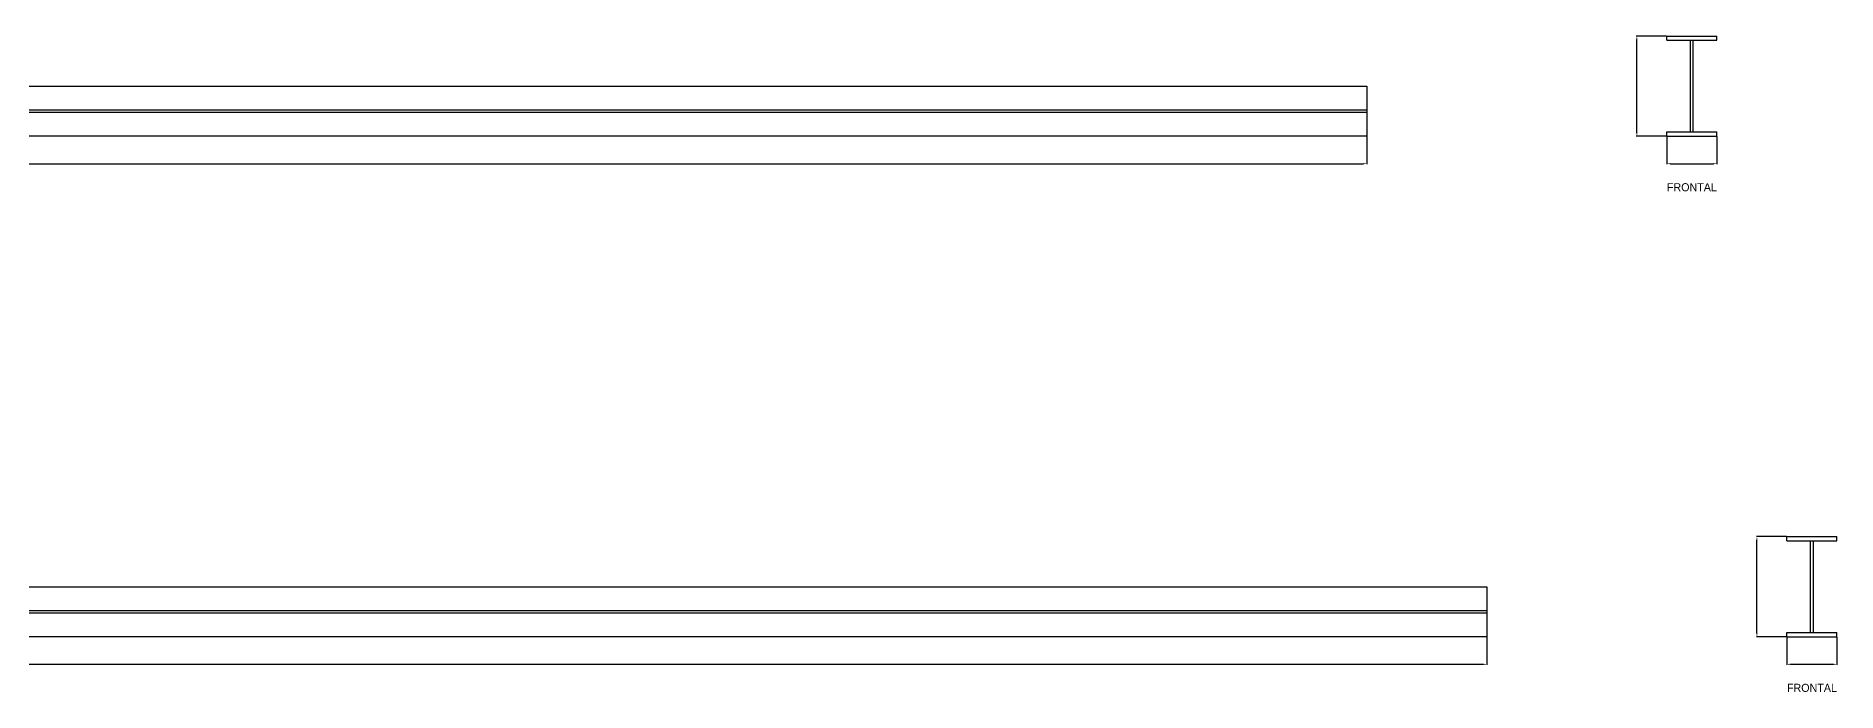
# Model space of a CAD drawing. Header units: millimetres. Extents: x -61 to 13940, y -87340 to 371.
# Drawn here: x 10339 to 13940, y -24577 to -23267 of the extents above; entities that cross this region are included whole.
import ezdxf

# ---------------------------------------------------------------- set-up
doc = ezdxf.new("R2010")
doc.units = ezdxf.units.MM
for name, color, linetype in [('R18_COTAS_P', 1, 'Continuous'), ('R18_PIEZAS_P', 3, 'Continuous'), ('R18_TEXTOS', 7, 'Continuous')]:
    doc.layers.add(name, color=color, linetype=linetype)
doc.dimstyles.get("Standard").update_dxf_attribs({"dimtxt": 2.5, "dimasz": 2.5, "dimexe": 1.25, "dimexo": 0.625, "dimtad": 1, "dimcen": 2.5, "dimazin": 3, "dimtfac": 1, "dimtmove": 0, "dimatfit": 3, "dimarcsym": 0})

# ---------------------------------------------------------------- blocks, each defined once
blk = doc.blocks.new('*D111')
at = {"layer": 'Defpoints', "color": 0, "transparency": 16777216}
for p in [(6800, -23467), (13000, -23467), (13000, -23522)]:
    blk.add_point(p, dxfattribs=at)
at = {"layer": 'R18_COTAS_P', "color": 0, "lineweight": -2, "transparency": 16777216}
for p, q in [((6800, -23467.6), (6800, -23523.2)), ((13000, -23467.6), (13000, -23523.2)), ((6807, -23522), (12993, -23522))]:
    blk.add_line(p, q, dxfattribs=at)
at = {"layer": 'R18_COTAS_P', "color": 0, "transparency": 16777216}
for points in [[(6807, -23520.8), (6807, -23523.1), (6800, -23522)], [(12993, -23520.8), (12993, -23523.1), (13000, -23522)]]:
    blk.add_solid(points, dxfattribs=at)
blk = doc.blocks.new('*D113')
at = {"layer": 'Defpoints', "color": 0, "transparency": 16777216}
for p in [(13600, -23467), (13700, -23467), (13700, -23522)]:
    blk.add_point(p, dxfattribs=at)
at = {"layer": 'R18_COTAS_P', "color": 0, "lineweight": -2, "transparency": 16777216}
for p, q in [((13600, -23467.6), (13600, -23523.2)), ((13700, -23467.6), (13700, -23523.2)), ((13607, -23522), (13693, -23522))]:
    blk.add_line(p, q, dxfattribs=at)
at = {"layer": 'R18_COTAS_P', "color": 0, "transparency": 16777216}
for points in [[(13607, -23520.8), (13607, -23523.1), (13600, -23522)], [(13693, -23520.8), (13693, -23523.1), (13700, -23522)]]:
    blk.add_solid(points, dxfattribs=at)
blk = doc.blocks.new('*D114')
at = {"layer": 'Defpoints', "color": 0, "transparency": 16777216}
for p in [(13540, -23267), (13600, -23267), (13600, -23467)]:
    blk.add_point(p, dxfattribs=at)
at = {"layer": 'R18_COTAS_P', "color": 0, "lineweight": -2, "transparency": 16777216}
for p, q in [((13599.4, -23267), (13538.8, -23267)), ((13540, -23460), (13540, -23274)), ((13599.4, -23467), (13538.8, -23467))]:
    blk.add_line(p, q, dxfattribs=at)
at = {"layer": 'R18_COTAS_P', "color": 0, "transparency": 16777216}
for points in [[(13538.8, -23274), (13541.2, -23274), (13540, -23267)], [(13538.8, -23460), (13541.2, -23460), (13540, -23467)]]:
    blk.add_solid(points, dxfattribs=at)
blk = doc.blocks.new('*D117')
at = {"layer": 'Defpoints', "color": 0, "transparency": 16777216}
for p in [(6920, -24467), (13240, -24467), (13240, -24522)]:
    blk.add_point(p, dxfattribs=at)
at = {"layer": 'R18_COTAS_P', "color": 0, "lineweight": -2, "transparency": 16777216}
for p, q in [((6920, -24467.6), (6920, -24523.2)), ((13240, -24467.6), (13240, -24523.2)), ((6927, -24522), (13233, -24522))]:
    blk.add_line(p, q, dxfattribs=at)
at = {"layer": 'R18_COTAS_P', "color": 0, "transparency": 16777216}
for points in [[(6927, -24520.8), (6927, -24523.1), (6920, -24522)], [(13233, -24520.8), (13233, -24523.1), (13240, -24522)]]:
    blk.add_solid(points, dxfattribs=at)
blk = doc.blocks.new('*D119')
at = {"layer": 'Defpoints', "color": 0, "transparency": 16777216}
for p in [(13840, -24467), (13940, -24467), (13940, -24522)]:
    blk.add_point(p, dxfattribs=at)
at = {"layer": 'R18_COTAS_P', "color": 0, "lineweight": -2, "transparency": 16777216}
for p, q in [((13840, -24467.6), (13840, -24523.2)), ((13940, -24467.6), (13940, -24523.2)), ((13847, -24522), (13933, -24522))]:
    blk.add_line(p, q, dxfattribs=at)
at = {"layer": 'R18_COTAS_P', "color": 0, "transparency": 16777216}
for points in [[(13847, -24520.8), (13847, -24523.1), (13840, -24522)], [(13933, -24520.8), (13933, -24523.1), (13940, -24522)]]:
    blk.add_solid(points, dxfattribs=at)
blk = doc.blocks.new('*D120')
at = {"layer": 'Defpoints', "color": 0, "transparency": 16777216}
for p in [(13780, -24267), (13840, -24267), (13840, -24467)]:
    blk.add_point(p, dxfattribs=at)
at = {"layer": 'R18_COTAS_P', "color": 0, "lineweight": -2, "transparency": 16777216}
for p, q in [((13839.4, -24267), (13778.8, -24267)), ((13780, -24460), (13780, -24274)), ((13839.4, -24467), (13778.8, -24467))]:
    blk.add_line(p, q, dxfattribs=at)
at = {"layer": 'R18_COTAS_P', "color": 0, "transparency": 16777216}
for points in [[(13778.8, -24274), (13781.2, -24274), (13780, -24267)], [(13778.8, -24460), (13781.2, -24460), (13780, -24467)]]:
    blk.add_solid(points, dxfattribs=at)

msp = doc.modelspace()

# ---------------------------------------------------------------- linework, layer by layer
at = {"layer": 'R18_PIEZAS_P'}
for p, q in [((13600, -23266.975), (13700, -23266.975)), ((13600, -23275.475), (13600, -23266.975)), ((13600, -23275.475), (13700, -23275.475)), ((13647.2, -23275.475), (13652.8, -23275.475)), ((13647.2, -23458.475), (13647.2, -23275.475)), ((13652.8, -23458.475), (13652.8, -23275.475)), ((13700, -23275.475), (13700, -23266.975)), ((6800, -23366.975), (13000, -23366.975)), ((13000, -23366.975), (13000, -23466.975)), ((6800, -23414.175), (13000, -23414.175)), ((13000, -23419.775), (6800, -23419.775)), ((13000, -23414.175), (13000, -23419.775)), ((13000, -23466.975), (6800, -23466.975)), ((13600, -23458.475), (13700, -23458.475)), ((13600, -23466.975), (13600, -23458.475)), ((13600, -23466.975), (13700, -23466.975)), ((13647.2, -23458.475), (13652.8, -23458.475)), ((13700, -23466.975), (13700, -23458.475)), ((13840, -24266.975), (13940, -24266.975)), ((13840, -24275.475), (13840, -24266.975)), ((13940, -24275.475), (13940, -24266.975)), ((13840, -24275.475), (13940, -24275.475)), ((13887.2, -24275.475), (13892.8, -24275.475)), ((13887.2, -24458.475), (13887.2, -24275.475)), ((13892.8, -24458.475), (13892.8, -24275.475)), ((6920, -24366.975), (13240, -24366.975)), ((13240, -24366.975), (13240, -24466.975)), ((6920, -24414.175), (13240, -24414.175)), ((13240, -24419.775), (6920, -24419.775)), ((13240, -24414.175), (13240, -24419.775)), ((13240, -24466.975), (6920, -24466.975)), ((13840, -24458.475), (13940, -24458.475)), ((13840, -24466.975), (13840, -24458.475)), ((13840, -24466.975), (13940, -24466.975)), ((13887.2, -24458.475), (13892.8, -24458.475)), ((13940, -24466.975), (13940, -24458.475))]:
    msp.add_line(p, q, dxfattribs=at)

# ---------------------------------------------------------------- texts
at = {"layer": 'R18_TEXTOS'}
for p in [(13600, -23576.975), (13840, -24576.975)]:
    msp.add_text('FRONTAL', height=16, dxfattribs=at).set_placement(p)

# ---------------------------------------------------------------- dimensions: what is measured, and where the dimension line sits
at = {"layer": 'R18_COTAS_P'}
for base, p1, p2, picture, middle in [((13540, -23266.975), (13600, -23466.975), (13600, -23266.975), '*D114', (13540, -23366.975)), ((13780, -24266.975), (13840, -24466.975), (13840, -24266.975), '*D120', (13780, -24366.975))]:
    dim = msp.add_linear_dim(base=base, p1=p1, p2=p2, angle=90, dimstyle='Standard', override={"dimtxt": 16, "dimasz": 7, "dimtad": 1, "dimdec": 2}, dxfattribs=at)
    dim.commit()
    dim.dimension.update_dxf_attribs({"geometry": picture, "text_midpoint": middle})
for base, p1, p2, picture, middle in [((13000, -23521.975), (6800, -23466.975), (13000, -23466.975), '*D111', (9900, -23521.975)), ((13700, -23521.975), (13600, -23466.975), (13700, -23466.975), '*D113', (13650, -23521.975)), ((13240, -24521.975), (6920, -24466.975), (13240, -24466.975), '*D117', (10080, -24521.975)), ((13940, -24521.975), (13840, -24466.975), (13940, -24466.975), '*D119', (13890, -24521.975))]:
    dim = msp.add_linear_dim(base=base, p1=p1, p2=p2, dimstyle='Standard', override={"dimtxt": 16, "dimasz": 7, "dimtad": 1, "dimdec": 2}, dxfattribs=at)
    dim.commit()
    dim.dimension.update_dxf_attribs({"geometry": picture, "text_midpoint": middle})

doc.saveas('drawing.dxf')
